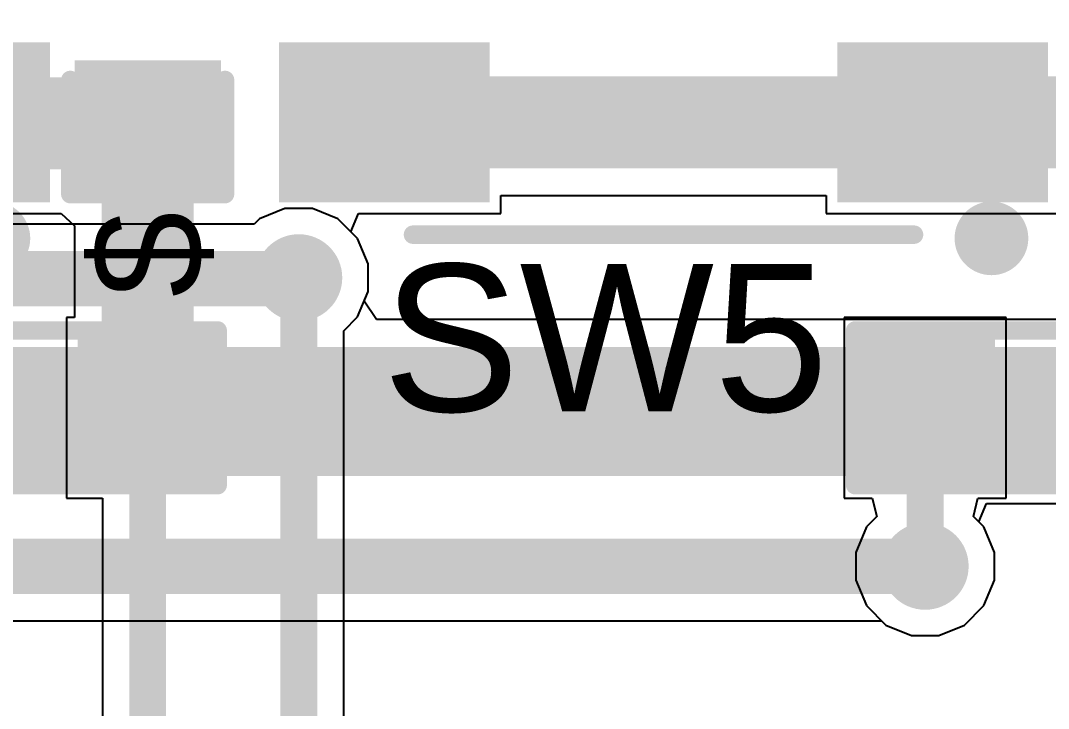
# Model space of a CAD drawing. Header units: millimetres. Extents: x -0.18 to 3.25, y -0.28 to 1.
# Drawn here: x 0.6775 to 0.9565, y 0.5284 to 0.7151 of the extents above; entities that cross this region are included whole.
import ezdxf

# ---------------------------------------------------------------- set-up
doc = ezdxf.new("R2010")
doc.units = ezdxf.units.MM
doc.header["$MEASUREMENT"] = 0
for name, color, linetype in [('BottomLayer', 5, 'Continuous'), ('TopLayer', 1, 'Continuous'), ('TopOverlay', 2, 'Continuous'), ('TopPaste', 8, 'Continuous'), ('TopSolder', 216, 'Continuous'), ('ViaHoleLayer', 16, 'Continuous')]:
    doc.layers.add(name, color=color, linetype=linetype)
doc.styles.add('Arial', font='', dxfattribs={"height": 0.2})
doc.styles.get('Arial').set_extended_font_data('Arial')

# ---------------------------------------------------------------- blocks, each defined once
blk = doc.blocks.new('RES_0603_2')
at = {"layer": 'TopLayer'}
for points in [[(-0.015, 0.0175), (-0.015, -0.0175), (-0.045, -0.0175), (-0.045, 0.0175)], [(0.045, 0.0175), (0.045, -0.0175), (0.015, -0.0175), (0.015, 0.0175)]]:
    blk.add_hatch(color=1, dxfattribs=at).paths.add_polyline_path(points)
at = {"layer": 'TopPaste'}
for points in [[(-0.015, 0.0175), (-0.015, -0.0175), (-0.045, -0.0175), (-0.045, 0.0175)], [(0.045, 0.0175), (0.045, -0.0175), (0.015, -0.0175), (0.015, 0.0175)]]:
    blk.add_hatch(color=8, dxfattribs=at).paths.add_polyline_path(points)
at = {"layer": 'TopSolder'}
for points in [[(-0.011, 0.0215), (-0.011, -0.0215), (-0.049, -0.0215), (-0.049, 0.0215)], [(0.049, 0.0215), (0.049, -0.0215), (0.011, -0.0215), (0.011, 0.0215)]]:
    blk.add_hatch(color=216, dxfattribs=at).paths.add_polyline_path(points)
at = {"layer": 'TopOverlay', "const_width": 0.005}
for points in [[(-0.049, -0.021), (-0.049, 0.021)], [(-0.049, 0.021), (0.049, 0.021)], [(0.049, -0.021), (0.049, 0.021)], [(-0.049, -0.021), (0.049, -0.021)]]:
    blk.add_lwpolyline(points, dxfattribs=at)
at = {"layer": 'TopOverlay', "const_width": 0.0025}
for points in [[(-0.05025, 0.021, 1), (-0.04775, 0.021, 1)], [(-0.05025, 0.021, 1), (-0.04775, 0.021, 1)], [(0.04775, 0.021, 1), (0.05025, 0.021, 1)], [(0.04775, 0.021, 1), (0.05025, 0.021, 1)], [(-0.05025, -0.021, 1), (-0.04775, -0.021, 1)], [(-0.05025, -0.021, 1), (-0.04775, -0.021, 1)], [(0.04775, -0.021, 1), (0.05025, -0.021, 1)], [(0.04775, -0.021, 1), (0.05025, -0.021, 1)]]:
    blk.add_lwpolyline(points, format="xyb", close=True, dxfattribs=at)
blk = doc.blocks.new('TS_1185EC_C_D_B_5')
at = {"layer": 'TopLayer'}
for points in [[(-0.10039, 0.04724), (-0.05118, 0.04724), (-0.05118, 0.01181), (-0.10039, 0.01181)], [(0.05118, 0.04724), (0.10039, 0.04724), (0.10039, 0.01181), (0.05118, 0.01181)], [(-0.10039, -0.01181), (-0.05118, -0.01181), (-0.05118, -0.04724), (-0.10039, -0.04724)], [(0.05118, -0.01181), (0.10039, -0.01181), (0.10039, -0.04724), (0.05118, -0.04724)]]:
    blk.add_hatch(color=1, dxfattribs=at).paths.add_polyline_path(points)
at = {"layer": 'TopPaste'}
for points in [[(-0.10039, 0.04724), (-0.05118, 0.04724), (-0.05118, 0.01181), (-0.10039, 0.01181)], [(0.05118, 0.04724), (0.10039, 0.04724), (0.10039, 0.01181), (0.05118, 0.01181)], [(-0.10039, -0.01181), (-0.05118, -0.01181), (-0.05118, -0.04724), (-0.10039, -0.04724)], [(0.05118, -0.01181), (0.10039, -0.01181), (0.10039, -0.04724), (0.05118, -0.04724)]]:
    blk.add_hatch(color=8, dxfattribs=at).paths.add_polyline_path(points)
at = {"layer": 'TopSolder'}
for points in [[(-0.10439, 0.05124), (-0.04718, 0.05124), (-0.04718, 0.00781), (-0.10439, 0.00781)], [(0.04718, 0.05124), (0.10439, 0.05124), (0.10439, 0.00781), (0.04718, 0.00781)], [(-0.10439, -0.00781), (-0.04718, -0.00781), (-0.04718, -0.05124), (-0.10439, -0.05124)], [(0.04718, -0.00781), (0.10439, -0.00781), (0.10439, -0.05124), (0.04718, -0.05124)]]:
    blk.add_hatch(color=216, dxfattribs=at).paths.add_polyline_path(points)
at = {"layer": 'TopOverlay'}
for points, const_width in [([(-0.084, 0.061, 1), (-0.094, 0.061, 1)], 0.01), ([(-0.0965, 0.061, 1), (-0.0915, 0.061, 1)], 0.005), ([(-0.0865, 0.061, 1), (-0.0815, 0.061, 1)], 0.005), ([(-0.06925, 0.06, 1), (-0.06675, 0.06, 1)], 0.0025), ([(0.06675, 0.06, 1), (0.06925, 0.06, 1)], 0.0025), ([(-0.06925, -0.06, 1), (-0.06675, -0.06, 1)], 0.0025), ([(0.06675, -0.06, 1), (0.06925, -0.06, 1)], 0.0025)]:
    blk.add_lwpolyline(points, format="xyb", close=True, dxfattribs=dict(at, const_width=const_width))
at = {"layer": 'TopOverlay', "const_width": 0.005}
for points in [[(0.068, 0.06), (-0.068, 0.06)], [(0.068, -0.06), (-0.068, -0.06)]]:
    blk.add_lwpolyline(points, dxfattribs=at)
blk = doc.blocks.new('TS_1185EC_C_D_B_8')
at = {"layer": 'TopLayer'}
for points in [[(-0.10039, 0.04724), (-0.05118, 0.04724), (-0.05118, 0.01181), (-0.10039, 0.01181)], [(0.05118, 0.04724), (0.10039, 0.04724), (0.10039, 0.01181), (0.05118, 0.01181)], [(-0.10039, -0.01181), (-0.05118, -0.01181), (-0.05118, -0.04724), (-0.10039, -0.04724)], [(0.05118, -0.01181), (0.10039, -0.01181), (0.10039, -0.04724), (0.05118, -0.04724)]]:
    blk.add_hatch(color=1, dxfattribs=at).paths.add_polyline_path(points)
at = {"layer": 'TopPaste'}
for points in [[(-0.10039, 0.04724), (-0.05118, 0.04724), (-0.05118, 0.01181), (-0.10039, 0.01181)], [(0.05118, 0.04724), (0.10039, 0.04724), (0.10039, 0.01181), (0.05118, 0.01181)], [(-0.10039, -0.01181), (-0.05118, -0.01181), (-0.05118, -0.04724), (-0.10039, -0.04724)], [(0.05118, -0.01181), (0.10039, -0.01181), (0.10039, -0.04724), (0.05118, -0.04724)]]:
    blk.add_hatch(color=8, dxfattribs=at).paths.add_polyline_path(points)
at = {"layer": 'TopSolder'}
for points in [[(-0.10439, 0.05124), (-0.04718, 0.05124), (-0.04718, 0.00781), (-0.10439, 0.00781)], [(0.04718, 0.05124), (0.10439, 0.05124), (0.10439, 0.00781), (0.04718, 0.00781)], [(-0.10439, -0.00781), (-0.04718, -0.00781), (-0.04718, -0.05124), (-0.10439, -0.05124)], [(0.04718, -0.00781), (0.10439, -0.00781), (0.10439, -0.05124), (0.04718, -0.05124)]]:
    blk.add_hatch(color=216, dxfattribs=at).paths.add_polyline_path(points)
at = {"layer": 'TopOverlay'}
for points, const_width in [([(-0.084, 0.061, 1), (-0.094, 0.061, 1)], 0.01), ([(-0.0965, 0.061, 1), (-0.0915, 0.061, 1)], 0.005), ([(-0.0865, 0.061, 1), (-0.0815, 0.061, 1)], 0.005), ([(-0.06925, 0.06, 1), (-0.06675, 0.06, 1)], 0.0025), ([(0.06675, 0.06, 1), (0.06925, 0.06, 1)], 0.0025), ([(-0.06925, -0.06, 1), (-0.06675, -0.06, 1)], 0.0025), ([(0.06675, -0.06, 1), (0.06925, -0.06, 1)], 0.0025)]:
    blk.add_lwpolyline(points, format="xyb", close=True, dxfattribs=dict(at, const_width=const_width))
at = {"layer": 'TopOverlay', "const_width": 0.005}
for points in [[(0.068, 0.06), (-0.068, 0.06)], [(0.068, -0.06), (-0.068, -0.06)]]:
    blk.add_lwpolyline(points, dxfattribs=at)
blk = doc.blocks.new('RES_0603_10')
at = {"layer": 'TopLayer'}
for points in [[(-0.015, 0.0175), (-0.015, -0.0175), (-0.045, -0.0175), (-0.045, 0.0175)], [(0.045, 0.0175), (0.045, -0.0175), (0.015, -0.0175), (0.015, 0.0175)]]:
    blk.add_hatch(color=1, dxfattribs=at).paths.add_polyline_path(points)
at = {"layer": 'TopPaste'}
for points in [[(-0.015, 0.0175), (-0.015, -0.0175), (-0.045, -0.0175), (-0.045, 0.0175)], [(0.045, 0.0175), (0.045, -0.0175), (0.015, -0.0175), (0.015, 0.0175)]]:
    blk.add_hatch(color=8, dxfattribs=at).paths.add_polyline_path(points)
at = {"layer": 'TopSolder'}
for points in [[(-0.011, 0.0215), (-0.011, -0.0215), (-0.049, -0.0215), (-0.049, 0.0215)], [(0.049, 0.0215), (0.049, -0.0215), (0.011, -0.0215), (0.011, 0.0215)]]:
    blk.add_hatch(color=216, dxfattribs=at).paths.add_polyline_path(points)
at = {"layer": 'TopOverlay', "const_width": 0.005}
for points in [[(-0.049, -0.021), (-0.049, 0.021)], [(-0.049, 0.021), (0.049, 0.021)], [(0.049, -0.021), (0.049, 0.021)], [(-0.049, -0.021), (0.049, -0.021)]]:
    blk.add_lwpolyline(points, dxfattribs=at)
at = {"layer": 'TopOverlay', "const_width": 0.0025}
for points in [[(-0.05025, 0.021, 1), (-0.04775, 0.021, 1)], [(-0.05025, 0.021, 1), (-0.04775, 0.021, 1)], [(0.04775, 0.021, 1), (0.05025, 0.021, 1)], [(0.04775, 0.021, 1), (0.05025, 0.021, 1)], [(-0.05025, -0.021, 1), (-0.04775, -0.021, 1)], [(-0.05025, -0.021, 1), (-0.04775, -0.021, 1)], [(0.04775, -0.021, 1), (0.05025, -0.021, 1)], [(0.04775, -0.021, 1), (0.05025, -0.021, 1)]]:
    blk.add_lwpolyline(points, format="xyb", close=True, dxfattribs=at)
blk = doc.blocks.new('C__0603_18')
at = {"layer": 'TopLayer'}
for points in [[(-0.015, 0.0175), (-0.015, -0.0175), (-0.045, -0.0175), (-0.045, 0.0175)], [(0.045, 0.0175), (0.045, -0.0175), (0.015, -0.0175), (0.015, 0.0175)]]:
    blk.add_hatch(color=1, dxfattribs=at).paths.add_polyline_path(points)
at = {"layer": 'TopPaste'}
for points in [[(-0.015, 0.0175), (-0.015, -0.0175), (-0.045, -0.0175), (-0.045, 0.0175)], [(0.045, 0.0175), (0.045, -0.0175), (0.015, -0.0175), (0.015, 0.0175)]]:
    blk.add_hatch(color=8, dxfattribs=at).paths.add_polyline_path(points)
at = {"layer": 'TopSolder'}
for points in [[(-0.01264, 0.01986), (-0.01264, -0.01986), (-0.04736, -0.01986), (-0.04736, 0.01986)], [(0.04736, 0.01986), (0.04736, -0.01986), (0.01264, -0.01986), (0.01264, 0.01986)]]:
    blk.add_hatch(color=216, dxfattribs=at).paths.add_polyline_path(points)
at = {"layer": 'TopOverlay', "const_width": 0.005}
for points in [[(-0.049, 0.021), (-0.049, -0.021)], [(-0.049, 0.021), (-0.018, 0.021)], [(0.018, 0.021), (0.049, 0.021)], [(0.049, 0.021), (0.049, -0.021)], [(-0.049, -0.021), (-0.018, -0.021)], [(0.018, -0.021), (0.049, -0.021)]]:
    blk.add_lwpolyline(points, dxfattribs=at)
at = {"layer": 'TopOverlay', "const_width": 0.0025}
for points in [[(-0.05025, 0.021, 1), (-0.04775, 0.021, 1)], [(-0.05025, 0.021, 1), (-0.04775, 0.021, 1)], [(-0.01925, 0.021, 1), (-0.01675, 0.021, 1)], [(0.01675, 0.021, 1), (0.01925, 0.021, 1)], [(0.04775, 0.021, 1), (0.05025, 0.021, 1)], [(0.04775, 0.021, 1), (0.05025, 0.021, 1)], [(-0.05025, -0.021, 1), (-0.04775, -0.021, 1)], [(-0.05025, -0.021, 1), (-0.04775, -0.021, 1)], [(-0.01925, -0.021, 1), (-0.01675, -0.021, 1)], [(0.01675, -0.021, 1), (0.01925, -0.021, 1)], [(0.04775, -0.021, 1), (0.05025, -0.021, 1)], [(0.04775, -0.021, 1), (0.05025, -0.021, 1)]]:
    blk.add_lwpolyline(points, format="xyb", close=True, dxfattribs=at)

msp = doc.modelspace()

# ---------------------------------------------------------------- hatches: boundary and pattern name
at = {"layer": 'BottomLayer'}
h = msp.add_hatch(color=5, dxfattribs=at)
edge = h.paths.add_edge_path()
edge.add_arc((0.753, 0.64531), 0.01181, 0, 360)
h = msp.add_hatch(color=5, dxfattribs=at)
edge = h.paths.add_edge_path()
edge.add_arc((0.923, 0.567), 0.01181, 0, 360)
at = {"layer": 'TopLayer'}
h = msp.add_hatch(color=1, dxfattribs=at)
edge = h.paths.add_edge_path()
edge.add_arc((0.753, 0.64531), 0.01181, 0, 360)
h = msp.add_hatch(color=1, dxfattribs=at)
edge = h.paths.add_edge_path()
edge.add_arc((0.923, 0.567), 0.01181, 0, 360)
at = {"layer": 'ViaHoleLayer'}
h = msp.add_hatch(color=16, dxfattribs=at)
edge = h.paths.add_edge_path()
edge.add_arc((0.753, 0.64531), 0.00591, 0, 360)
h = msp.add_hatch(color=16, dxfattribs=at)
edge = h.paths.add_edge_path()
edge.add_arc((0.923, 0.567), 0.00591, 0, 360)

# ---------------------------------------------------------------- linework, layer by layer
at = {"layer": 'BottomLayer'}
for p, q in [((0.74925, 0.66412), (0.74234, 0.66126)), ((0.75674, 0.66412), (0.74925, 0.66412)), ((0.76365, 0.66126), (0.75674, 0.66412)), ((0.74234, 0.66126), (0.7409, 0.65981)), ((0.76894, 0.65597), (0.76365, 0.66126)), ((0.7409, 0.65981), (0.3971, 0.65981)), ((0.77181, 0.64905), (0.76894, 0.65597)), ((0.77181, 0.64157), (0.77181, 0.64905)), ((0.77073, 0.63898), (0.77181, 0.64157)), ((0.77408, 0.63398), (0.77073, 0.63898)), ((0.973, 0.63398), (0.77408, 0.63398)), ((0.93758, 0.57902), (0.93965, 0.58402)), ((0.93965, 0.58402), (0.96265, 0.58402)), ((0.93895, 0.57766), (0.93758, 0.57902)), ((0.94181, 0.57074), (0.93895, 0.57766)), ((0.94181, 0.56326), (0.94181, 0.57074)), ((0.93895, 0.55634), (0.94181, 0.56326)), ((0.93366, 0.55105), (0.93895, 0.55634)), ((0.46631, 0.55222), (0.91118, 0.55222)), ((0.91118, 0.55222), (0.91234, 0.55105)), ((0.91234, 0.55105), (0.91926, 0.54819)), ((0.92674, 0.54819), (0.93366, 0.55105)), ((0.91926, 0.54819), (0.92674, 0.54819))]:
    msp.add_line(p, q, dxfattribs=at)
for points, const_width in [([(0.38528, 0.64503), (0.75272, 0.64503)], 0.015), ([(0.75272, 0.64503), (0.753, 0.64531)], 0.012), ([(0.613, 0.609), (0.973, 0.609)], 0.035), ([(0.973, 0.609), (1.029, 0.553)], 0.035), ([(0.3365, 0.567), (0.923, 0.567)], 0.015)]:
    msp.add_lwpolyline(points, dxfattribs=dict(at, const_width=const_width))
for points, const_width in [([(0.74897, 0.64503, 1), (0.75647, 0.64503, 1)], 0.0075), ([(0.74972, 0.64503, 1), (0.75572, 0.64503, 1)], 0.006), ([(0.75, 0.64531, 1), (0.756, 0.64531, 1)], 0.006), ([(0.96425, 0.609, 1), (0.98175, 0.609, 1)], 0.0175), ([(0.96425, 0.609, 1), (0.98175, 0.609, 1)], 0.0175), ([(0.91925, 0.567, 1), (0.92675, 0.567, 1)], 0.0075)]:
    msp.add_lwpolyline(points, format="xyb", close=True, dxfattribs=dict(at, const_width=const_width))
at = {"layer": 'TopLayer'}
for p, q in [((0.80782, 0.66276), (0.80782, 0.66759)), ((0.80782, 0.66759), (0.89618, 0.66759)), ((0.89618, 0.66759), (0.89618, 0.66276)), ((0.62531, 0.66276), (0.68852, 0.66276)), ((0.68852, 0.66276), (0.69212, 0.65937)), ((0.76715, 0.65776), (0.76923, 0.66276)), ((0.76923, 0.66276), (0.80782, 0.66276)), ((0.89618, 0.66276), (0.95939, 0.66276)), ((0.69212, 0.65937), (0.69212, 0.6345)), ((0.76894, 0.65597), (0.76715, 0.65776)), ((0.77181, 0.64905), (0.76894, 0.65597)), ((0.77181, 0.64157), (0.77181, 0.64905)), ((0.76894, 0.63466), (0.77181, 0.64157)), ((0.69212, 0.6345), (0.69, 0.6345)), ((0.69, 0.6345), (0.69, 0.5855)), ((0.76523, 0.63094), (0.76894, 0.63466)), ((0.945, 0.6345), (0.901, 0.6345)), ((0.901, 0.6345), (0.901, 0.5855)), ((0.945, 0.5855), (0.945, 0.6345)), ((0.76523, 0.45203), (0.76523, 0.63094)), ((0.69, 0.5855), (0.69976, 0.5855)), ((0.69976, 0.5855), (0.69976, 0.473)), ((0.901, 0.5855), (0.90867, 0.5855)), ((0.90867, 0.5855), (0.9099, 0.5805)), ((0.9361, 0.5805), (0.93733, 0.5855)), ((0.93733, 0.5855), (0.945, 0.5855)), ((0.9099, 0.5805), (0.90705, 0.57766)), ((0.93895, 0.57766), (0.9361, 0.5805)), ((0.90705, 0.57766), (0.90419, 0.57074)), ((0.94181, 0.57074), (0.93895, 0.57766)), ((0.90419, 0.57074), (0.90419, 0.56326)), ((0.94181, 0.56326), (0.94181, 0.57074)), ((0.90419, 0.56326), (0.90705, 0.55634)), ((0.93895, 0.55634), (0.94181, 0.56326)), ((0.90705, 0.55634), (0.91234, 0.55105)), ((0.93366, 0.55105), (0.93895, 0.55634)), ((0.91234, 0.55105), (0.91926, 0.54819)), ((0.92674, 0.54819), (0.93366, 0.55105)), ((0.91926, 0.54819), (0.92674, 0.54819))]:
    msp.add_line(p, q, dxfattribs=at)
for points, const_width in [([(0.50524, 0.68724), (0.71176, 0.68724)], 0.025), ([(0.71176, 0.68724), (0.712, 0.687)], 0.025), ([(0.712, 0.61), (0.712, 0.687)], 0.025), ([(0.77621, 0.68747), (0.92779, 0.68747)], 0.025), ([(0.92779, 0.68747), (0.98253, 0.68747)], 0.025), ([(0.753, 0.45203), (0.753, 0.64531)], 0.01), ([(0.712, 0.473), (0.712, 0.61)], 0.01), ([(0.923, 0.567), (0.923, 0.61)], 0.01)]:
    msp.add_lwpolyline(points, dxfattribs=dict(at, const_width=const_width))
for points, const_width in [([(0.70551, 0.68724, 1), (0.71801, 0.68724, 1)], 0.0125), ([(0.70551, 0.68724, 1), (0.71801, 0.68724, 1)], 0.0125), ([(0.70575, 0.687, 1), (0.71825, 0.687, 1)], 0.0125), ([(0.70575, 0.687, 1), (0.71825, 0.687, 1)], 0.0125), ([(0.76996, 0.68747, 1), (0.78246, 0.68747, 1)], 0.0125), ([(0.92154, 0.68747, 1), (0.93404, 0.68747, 1)], 0.0125), ([(0.92154, 0.68747, 1), (0.93404, 0.68747, 1)], 0.0125), ([(0.7505, 0.64531, 1), (0.7555, 0.64531, 1)], 0.005), ([(0.70575, 0.61, 1), (0.71825, 0.61, 1)], 0.0125), ([(0.7095, 0.61, 1), (0.7145, 0.61, 1)], 0.005), ([(0.9205, 0.61, 1), (0.9255, 0.61, 1)], 0.005), ([(0.9205, 0.567, 1), (0.9255, 0.567, 1)], 0.005)]:
    msp.add_lwpolyline(points, format="xyb", close=True, dxfattribs=dict(at, const_width=const_width))

# ---------------------------------------------------------------- block references
for name, p, rotation in [('TS_1185EC_C_D_B_5', (0.58113, 0.717), 180), ('TS_1185EC_C_D_B_8', (0.852, 0.717), 180), ('C__0603_18', (0.712, 0.717), 90)]:
    msp.add_blockref(name, p, dxfattribs=dict(rotation=rotation))
for name, p in [('RES_0603_10', (0.682, 0.61)), ('RES_0603_2', (0.953, 0.61))]:
    msp.add_blockref(name, p)

# ---------------------------------------------------------------- texts
at = {"layer": 'TopOverlay', "style": 'Arial'}
msp.add_text('$', height=0.03, rotation=90, dxfattribs=at).set_placement((0.727, 0.64))
msp.add_text('SW5', height=0.04, dxfattribs=at).set_placement((0.77568, 0.60901))

doc.saveas('drawing.dxf')
